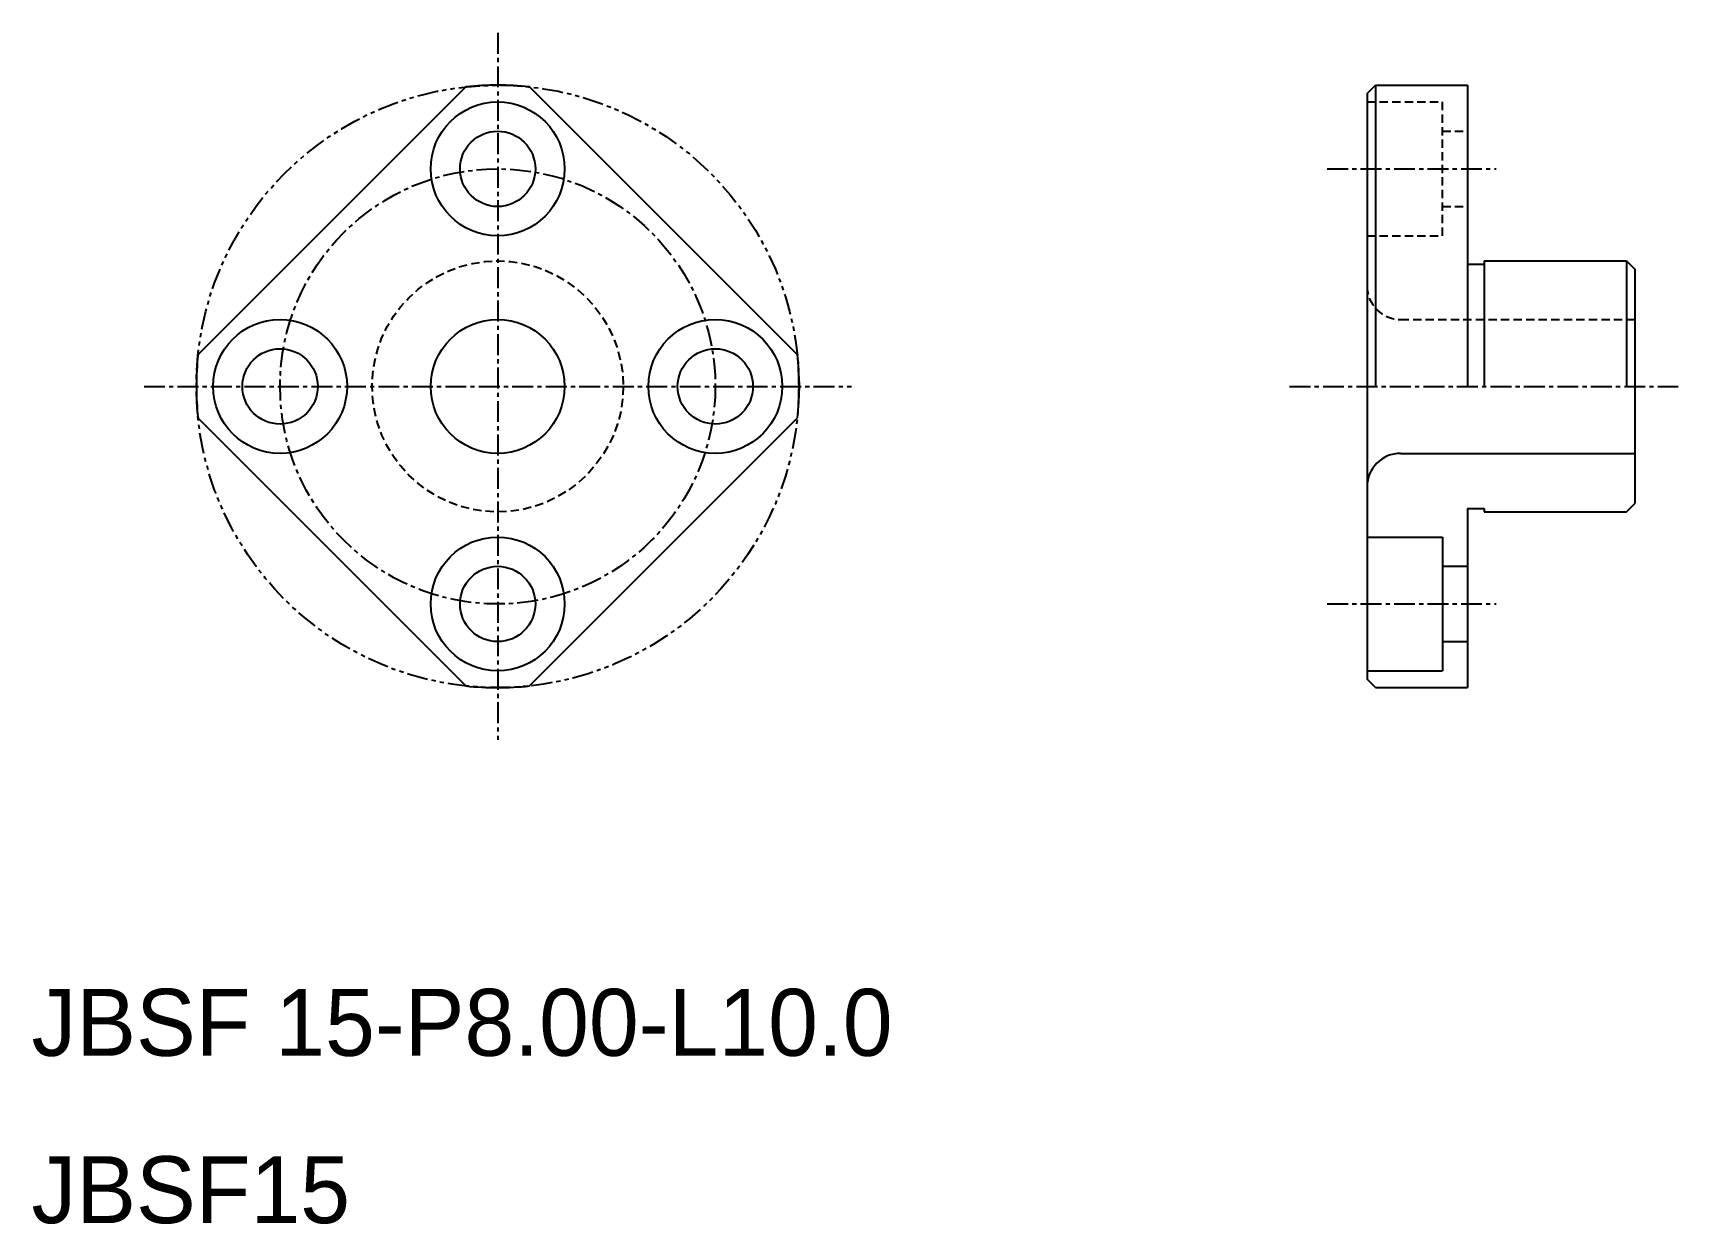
# Model space of a CAD drawing. Extents: x 20.2 to 118.5, y 9.9 to 81.1.
import ezdxf

# ---------------------------------------------------------------- set-up
doc = ezdxf.new("R2010")
doc.units = 0
for name, pattern in [('CENTER', [2, 1.25, -0.25, 0.25, -0.25]), ('DASHED', [0.75, 0.5, -0.25]), ('PHANTOM', [2.5, 1.25, -0.25, 0.25, -0.25, 0.25, -0.25])]:
    doc.linetypes.add(name, pattern=pattern)
doc.layers.get('0').update_dxf_attribs({"linetype": 'CONTINUOUS'})
doc.layers.add('CENTER', color=1, linetype='CENTER')

msp = doc.modelspace()

# ---------------------------------------------------------------- linework, layer by layer
at = {"color": 7, "linetype": 'CONTINUOUS'}
for p, q in [((30.101, 61.899), (46.101, 77.899)), ((49.899, 77.899), (65.899, 61.899)), ((99.929, 77.5), (100.429, 78)), ((100.429, 78), (100.429, 60)), ((100.429, 78), (105.929, 78)), ((101.804, 78), (101.804, 78)), ((103.179, 78), (103.179, 78)), ((105.929, 78), (105.929, 60)), ((99.929, 77.5), (99.929, 42.5)), ((105.929, 67.3), (106.929, 67.3)), ((106.929, 67.5), (115.429, 67.5)), ((106.929, 67.5), (106.929, 60)), ((115.429, 67.5), (115.429, 60)), ((115.429, 67.5), (115.929, 67)), ((115.929, 67), (115.929, 53)), ((30.101, 58.101), (46.101, 42.101)), ((49.899, 42.101), (65.899, 58.101)), ((101.929, 56), (115.929, 56)), ((105.929, 52.7), (105.929, 42)), ((105.929, 52.7), (106.929, 52.7)), ((106.929, 52.7), (106.929, 52.5)), ((106.929, 52.5), (115.429, 52.5)), ((115.429, 52.5), (115.929, 53)), ((99.929, 51), (104.429, 51)), ((104.429, 51), (104.429, 43)), ((104.429, 49.25), (105.929, 49.25)), ((104.429, 44.75), (105.929, 44.75)), ((99.929, 43), (104.429, 43)), ((100.429, 42), (99.929, 42.5)), ((100.429, 42), (105.929, 42))]:
    msp.add_line(p, q, dxfattribs=at)
at = {"color": 3, "linetype": 'DASHED'}
for p, q in [((99.929, 77), (104.429, 77)), ((104.429, 69), (104.429, 77)), ((104.429, 75.25), (105.929, 75.25)), ((104.429, 70.75), (105.929, 70.75)), ((99.929, 69), (104.429, 69)), ((101.929, 64), (115.929, 64))]:
    msp.add_line(p, q, dxfattribs=at)
at = {"color": 3, "linetype": 'PHANTOM'}
msp.add_circle((48, 60), 18, dxfattribs=at)
at = {"color": 7, "linetype": 'CONTINUOUS'}
for centre in [(48, 73), (35, 60), (48, 60), (61, 60), (48, 47)]:
    msp.add_circle(centre, 4, dxfattribs=at)
at = {"color": 3, "linetype": 'CONTINUOUS'}
for centre in [(48, 73), (35, 60), (61, 60), (48, 47)]:
    msp.add_circle(centre, 2.25, dxfattribs=at)
at = {"color": 3, "linetype": 'DASHED'}
msp.add_circle((48, 60), 7.5, dxfattribs=at)
at = {"color": 7, "linetype": 'CONTINUOUS'}
for centre, radius, start, end in [((48, 60), 18, 83.94244, 96.05756), ((48, 60), 18, 173.94244, 186.05756), ((48, 60), 18, 353.94244, 6.05756), ((101.929, 54), 2, 90, 180), ((48, 60), 18, 263.94244, 276.05756)]:
    msp.add_arc(centre, radius, start, end, dxfattribs=at)
at = {"color": 3, "linetype": 'DASHED'}
msp.add_arc((101.929, 66), 2, 180, 270, dxfattribs=at)
at = {"layer": 'CENTER', "color": 1, "linetype": 'CENTER'}
for p, q in [((48, 81.126), (48, 38.874)), ((97.544, 73), (107.64, 73)), ((26.874, 60), (69.126, 60)), ((95.3, 60), (118.51, 60)), ((97.544, 47), (107.64, 47))]:
    msp.add_line(p, q, dxfattribs=at)
msp.add_circle((48, 60), 13, dxfattribs=at)

# ---------------------------------------------------------------- texts
at = {"color": 7, "linetype": 'CONTINUOUS'}
for s, p in [('JBSF 15-P8.00-L10.0', (20.153, 20)), ('JBSF15', (20.153, 10))]:
    msp.add_text(s, height=4, dxfattribs=at).set_placement(p)

doc.saveas('drawing.dxf')
